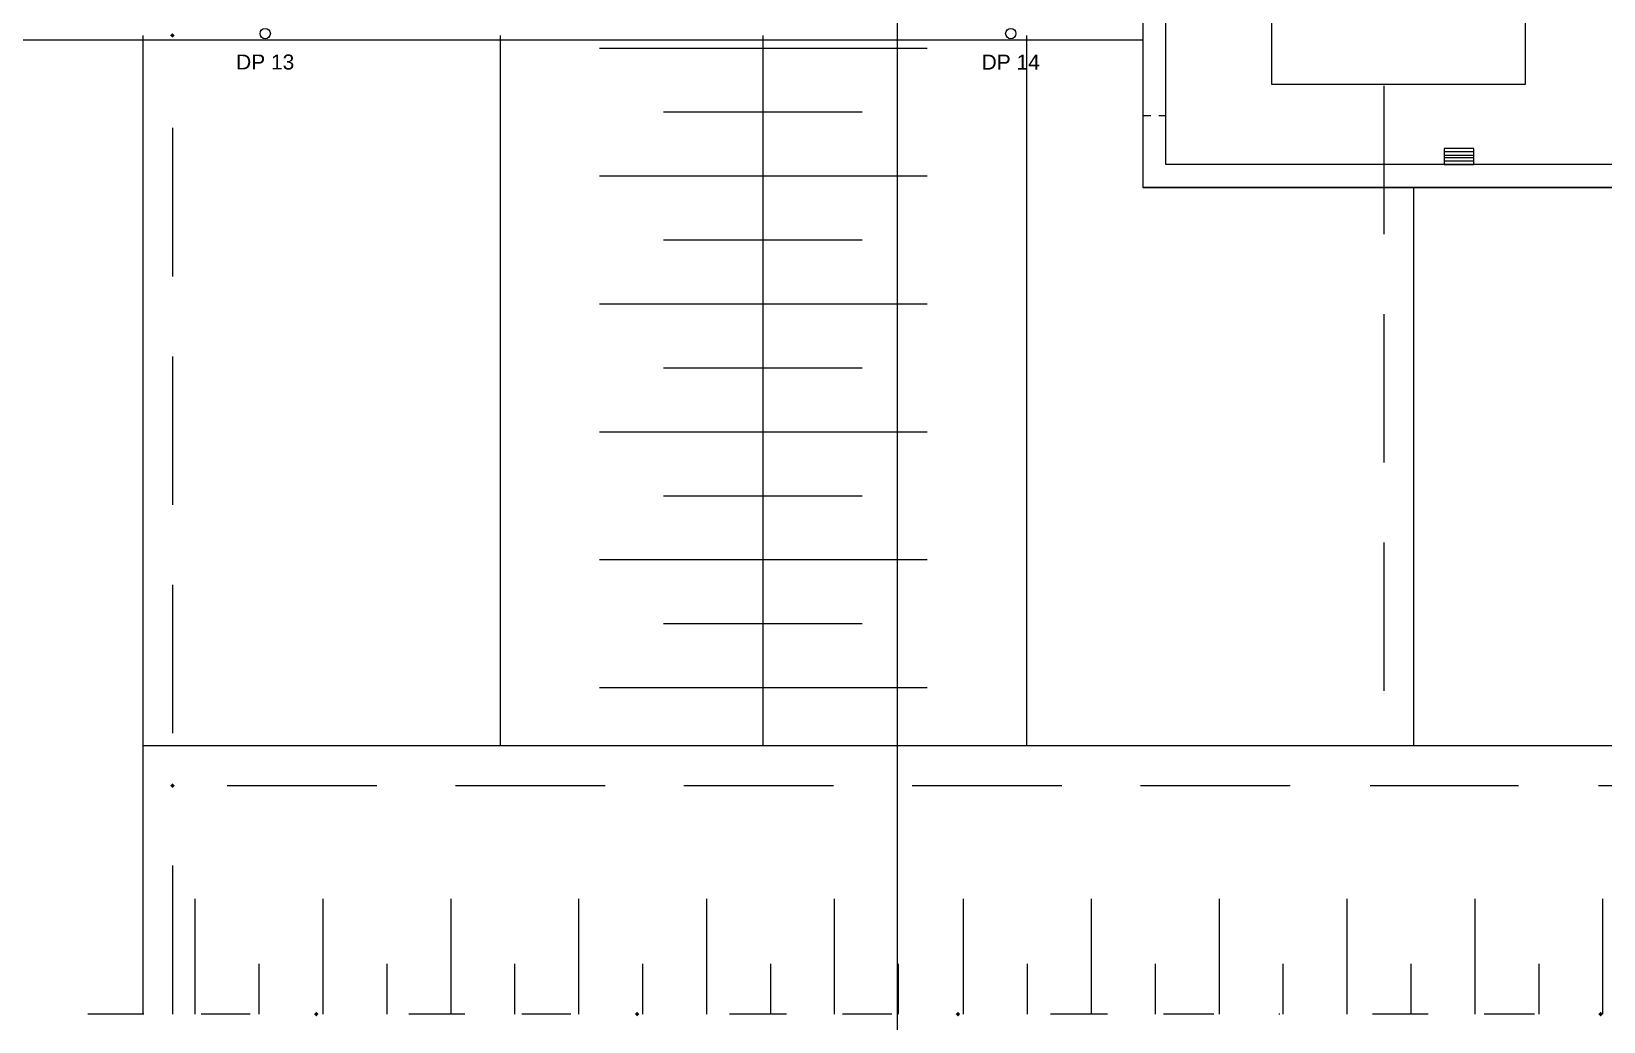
# Model space of a CAD drawing. Header units: millimetres. Extents: x -59 to 47, y 152 to 919.
# Drawn here: x -17.77 to -0.12, y 587.59 to 598.71 of the extents above; entities that cross this region are included whole.
import ezdxf

# ---------------------------------------------------------------- set-up
doc = ezdxf.new("R2010")
doc.units = ezdxf.units.MM
for name, color, linetype in [('PDF_014408$A$doors_windows.2D_Pen_No__4', 7, 'Continuous'), ('PDF_014408$A$roof_Pen_No__4', 7, 'Continuous'), ('PDF_014408$A$walls.inside_Pen_No__4', 7, 'Continuous'), ('PDF_014408$A$walls.outside_Pen_No__4', 7, 'Continuous'), ('PDF_014408$BL-ROOF', 7, 'Continuous'), ('PDF_014408$EQ', 7, 'Continuous'), ('PDF_014408$PL-SERVICES-STORMWATER', 7, 'Continuous'), ('PDF_014408$PL-TOIL', 7, 'Continuous'), ('PDF_014408$WA-EXT', 7, 'Continuous'), ('PDF_Text', 7, 'Continuous')]:
    doc.layers.add(name, color=color, linetype=linetype)
doc.styles.add('PDF ArialMT', font='arial.ttf')

msp = doc.modelspace()

# ---------------------------------------------------------------- hatches: boundary and pattern name
at = {"layer": 'PDF_014408$A$walls.outside_Pen_No__4', "transparency": 33554559}
for points in [[(-16.19, 598.686), (-16.203, 598.673), (-16.216, 598.66), (-16.203, 598.648), (-16.19, 598.635), (-16.177, 598.648), (-16.164, 598.66), (-16.177, 598.673)], [(-16.19, 590.262), (-16.203, 590.249), (-16.216, 590.236), (-16.203, 590.223), (-16.19, 590.211), (-16.177, 590.223), (-16.164, 590.236), (-16.177, 590.249)], [(-14.574, 587.697), (-14.587, 587.685), (-14.6, 587.672), (-14.587, 587.659), (-14.574, 587.646), (-14.562, 587.659), (-14.549, 587.672), (-14.562, 587.685)], [(-10.971, 587.697), (-10.984, 587.685), (-10.997, 587.672), (-10.984, 587.659), (-10.971, 587.646), (-10.958, 587.659), (-10.946, 587.672), (-10.958, 587.685)], [(-7.368, 587.697), (-7.381, 587.685), (-7.394, 587.672), (-7.381, 587.659), (-7.368, 587.646), (-7.355, 587.659), (-7.343, 587.672), (-7.355, 587.685)], [(-0.149, 587.697), (-0.162, 587.685), (-0.175, 587.672), (-0.162, 587.659), (-0.149, 587.646), (-0.137, 587.659), (-0.124, 587.672), (-0.137, 587.685)]]:
    msp.add_hatch(color=256, dxfattribs=at).paths.add_polyline_path(points)

# ---------------------------------------------------------------- linework, layer by layer
msp.add_line((-8.047, 491.044), (-8.047, 705.072))
at = {"layer": 'PDF_014408$A$doors_windows.2D_Pen_No__4', "lineweight": 25}
for points in [[(-5.291, 597.763), (-5.201, 597.763)], [(-5.112, 597.763), (-5.035, 597.763)]]:
    msp.add_lwpolyline(points, dxfattribs=at)
at = {"layer": 'PDF_014408$A$roof_Pen_No__4', "lineweight": 25}
for points in [[(-12.51, 598.66), (-12.51, 590.685)], [(-9.561, 598.66), (-9.561, 590.685)], [(-6.599, 598.66), (-6.599, 590.685)], [(-11.394, 598.519), (-9.561, 598.519), (-7.714, 598.519)], [(-10.676, 597.801), (-9.561, 597.801), (-8.445, 597.801)], [(-11.394, 597.083), (-9.561, 597.083), (-7.714, 597.083)], [(-10.676, 596.365), (-9.561, 596.365), (-8.445, 596.365)], [(-11.394, 595.647), (-9.561, 595.647), (-7.714, 595.647)], [(-10.676, 594.929), (-9.561, 594.929), (-8.445, 594.929)], [(-11.394, 594.211), (-9.561, 594.211), (-7.714, 594.211)], [(-10.676, 593.493), (-9.561, 593.493), (-8.445, 593.493)], [(-11.394, 592.775), (-9.561, 592.775), (-7.714, 592.775)], [(-10.676, 592.057), (-9.561, 592.057), (-8.445, 592.057)], [(-11.394, 591.339), (-9.561, 591.339), (-7.714, 591.339)], [(-15.934, 587.672), (-15.934, 588.967)], [(-14.497, 587.672), (-14.497, 588.967)], [(-13.061, 587.672), (-13.061, 588.967)], [(-11.625, 587.672), (-11.625, 588.967)], [(-10.189, 587.672), (-10.189, 588.967)], [(-8.753, 587.672), (-8.753, 588.967)], [(-7.304, 587.672), (-7.304, 588.967)], [(-5.868, 587.672), (-5.868, 588.967)], [(-4.432, 587.672), (-4.432, 588.967)], [(-2.996, 587.672), (-2.996, 588.967)], [(-1.56, 587.672), (-1.56, 588.967)], [(-0.124, 587.672), (-0.124, 588.967)], [(-15.215, 587.672), (-15.215, 588.236)], [(-13.779, 587.672), (-13.779, 588.236)], [(-12.343, 587.672), (-12.343, 588.236)], [(-10.907, 587.672), (-10.907, 588.236)], [(-9.471, 587.672), (-9.471, 588.236)], [(-8.035, 587.672), (-8.035, 588.236)], [(-6.586, 587.672), (-6.586, 588.236)], [(-5.15, 587.672), (-5.15, 588.236)], [(-3.714, 587.672), (-3.714, 588.236)], [(-2.278, 587.672), (-2.278, 588.236)], [(-0.842, 587.672), (-0.842, 588.236)]]:
    msp.add_lwpolyline(points, dxfattribs=at)
at = {"layer": 'PDF_014408$A$walls.inside_Pen_No__4', "lineweight": 25}
msp.add_lwpolyline([(-5.291, 604.982), (-5.291, 596.955)], dxfattribs=at)
at = {"layer": 'PDF_014408$A$walls.outside_Pen_No__4', "lineweight": 25}
for points in [[(-16.523, 598.66), (-16.523, 587.672)], [(-2.586, 598.096), (-2.586, 596.429)], [(-16.19, 597.622), (-16.19, 595.955)], [(-2.252, 596.955), (-2.252, 590.685)], [(-2.586, 595.532), (-2.586, 593.865)], [(-16.19, 595.057), (-16.19, 593.39)], [(-2.586, 592.967), (-2.586, 591.3)], [(-16.19, 592.493), (-16.19, 590.826)], [(20.969, 590.685), (-16.523, 590.685)], [(-16.19, 590.685), (-16.19, 590.685)], [(-2.586, 590.685), (-2.586, 590.685)], [(-16.19, 590.236), (-16.19, 590.236)], [(-13.895, 590.236), (-15.574, 590.236)], [(-11.33, 590.236), (-13.01, 590.236)], [(-8.766, 590.236), (-10.446, 590.236)], [(-6.201, 590.236), (-7.881, 590.236)], [(-3.637, 590.236), (-5.317, 590.236)], [(-1.073, 590.236), (-2.739, 590.236)], [(1.492, 590.236), (-0.175, 590.236)], [(-16.19, 589.339), (-16.19, 587.672)], [(-16.511, 587.672), (-17.139, 587.672)], [(-15.318, 587.672), (-15.869, 587.672)], [(-12.907, 587.672), (-13.536, 587.672)], [(-11.715, 587.672), (-12.266, 587.672)], [(-9.292, 587.672), (-9.933, 587.672)], [(-8.112, 587.672), (-8.663, 587.672)], [(-5.689, 587.672), (-6.33, 587.672)], [(-4.496, 587.672), (-5.06, 587.672)], [(-3.752, 587.672), (-3.765, 587.672)], [(-2.086, 587.672), (-2.714, 587.672)], [(-0.893, 587.672), (-1.457, 587.672)]]:
    msp.add_lwpolyline(points, dxfattribs=at)
at = {"layer": 'PDF_014408$BL-ROOF', "lineweight": 9}
msp.add_lwpolyline([(-5.291, 598.609), (-49.81, 598.609), (-49.81, 617.765), (16.75, 617.765), (16.75, 598.609), (7.762, 598.609)], dxfattribs=at)
at = {"layer": 'PDF_014408$EQ', "lineweight": 9}
msp.add_lwpolyline([(-3.842, 603.815), (-0.996, 603.815), (-0.996, 598.109), (-3.842, 598.109)], close=True, dxfattribs=at)
at = {"layer": 'PDF_014408$PL-SERVICES-STORMWATER', "lineweight": 0}
for centre in [(-15.148, 598.681), (-6.775, 598.681)]:
    msp.add_circle(centre, 0.0577, dxfattribs=at)
at = {"layer": 'PDF_014408$PL-TOIL', "lineweight": 9}
msp.add_lwpolyline([(-1.906, 597.211), (-1.573, 597.211), (-1.573, 597.391), (-1.906, 597.391)], close=True, dxfattribs=at)
for points in [[(-1.573, 597.353), (-1.906, 597.353)], [(-1.573, 597.314), (-1.906, 597.314)], [(-1.573, 597.288), (-1.906, 597.288)], [(-1.573, 597.25), (-1.906, 597.25)]]:
    msp.add_lwpolyline(points, dxfattribs=at)
at = {"layer": 'PDF_014408$WA-EXT', "lineweight": 25}
for points in [[(6.659, 604.956), (6.659, 604.7), (7.505, 604.7), (7.505, 597.211), (2.954, 597.211), (-5.035, 597.211), (-5.035, 604.7), (2.954, 604.7), (5.236, 604.7), (5.236, 604.956), (-5.035, 604.956), (-5.291, 604.956), (-5.291, 596.955), (7.762, 596.955), (7.762, 604.956), (6.659, 604.956), (6.659, 604.828)], [(7.736, 596.955), (-5.291, 596.955)]]:
    msp.add_lwpolyline(points, dxfattribs=at)

# ---------------------------------------------------------------- texts
at = {"layer": 'PDF_Text', "char_height": 0.1683, "attachment_point": 4, "style": 'PDF ArialMT'}
for s, insert in [('DP 13', (-15.475, 598.361)), ('DP 14', (-7.102, 598.361))]:
    msp.add_mtext(s, dxfattribs=dict(at, insert=insert))

doc.saveas('drawing.dxf')
